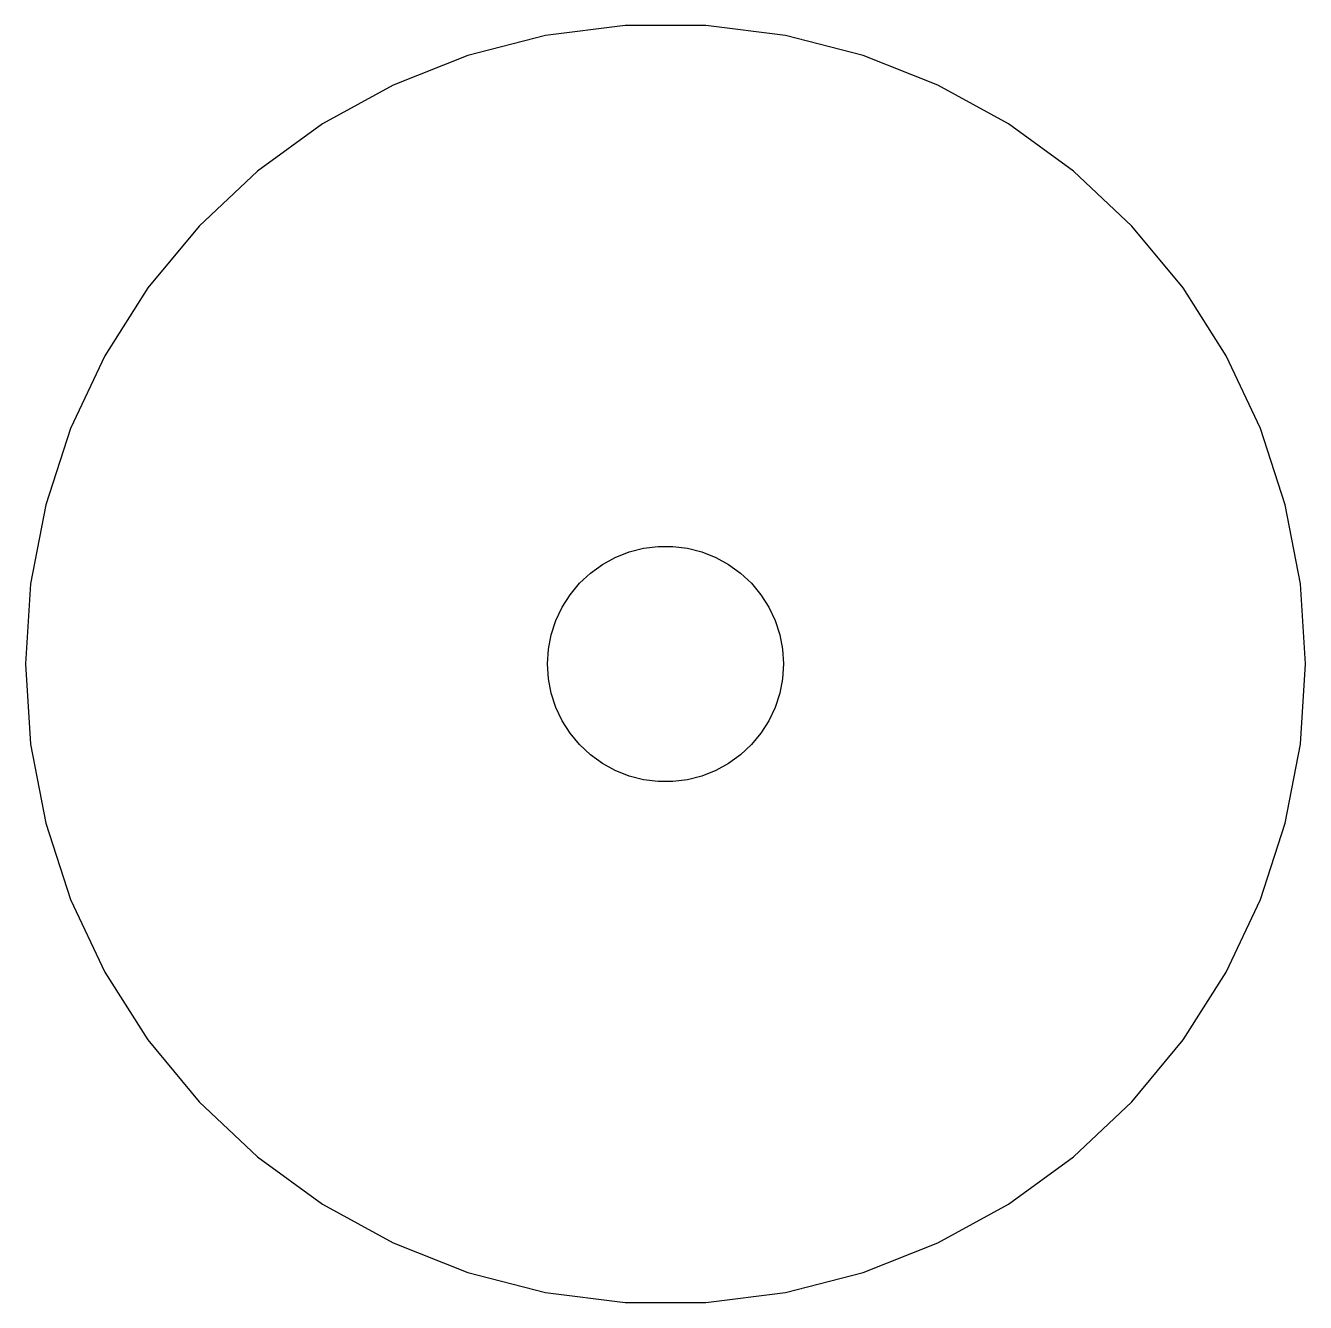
# Model space of a CAD drawing. Header units: metres. Extents: x -16 to 16, y 94 to 235.
# Drawn here: x -16.29 to 16.29, y 93.75 to 126.25 of the extents above.
import ezdxf

# ---------------------------------------------------------------- set-up
doc = ezdxf.new("R2010")
doc.units = ezdxf.units.M

msp = doc.modelspace()

# ---------------------------------------------------------------- linework, layer by layer
for p, q in [((-1.02264, 126.254), (-3.0518, 125.998)), ((1.02264, 126.254), (-1.02264, 126.254)), ((3.0518, 125.998), (1.02264, 126.254)), ((-3.0518, 125.998), (-5.03284, 125.489)), ((5.03284, 125.489), (3.0518, 125.998)), ((-5.03284, 125.489), (-6.93449, 124.737)), ((6.93449, 124.737), (5.03284, 125.489)), ((-6.93449, 124.737), (-8.72681, 123.751)), ((8.72681, 123.751), (6.93449, 124.737)), ((-8.72681, 123.751), (-10.3815, 122.549)), ((10.3815, 122.549), (8.72681, 123.751)), ((-10.3815, 122.549), (-11.8724, 121.149)), ((11.8724, 121.149), (10.3815, 122.549)), ((-11.8724, 121.149), (-13.1761, 119.573)), ((13.1761, 119.573), (11.8724, 121.149)), ((-13.1761, 119.573), (-14.2721, 117.846)), ((14.2721, 117.846), (13.1761, 119.573)), ((-14.2721, 117.846), (-15.1429, 115.995)), ((15.1429, 115.995), (14.2721, 117.846)), ((-15.1429, 115.995), (-15.7749, 114.05)), ((15.7749, 114.05), (15.1429, 115.995)), ((-15.7749, 114.05), (-16.1582, 112.041)), ((16.1582, 112.041), (15.7749, 114.05)), ((-1.60747, 112.533), (-1.27733, 112.714)), ((-1.27733, 112.714), (-0.927048, 112.853)), ((-0.927048, 112.853), (-0.562134, 112.947)), ((-0.562134, 112.947), (-0.18837, 112.994)), ((-0.18837, 112.994), (0.18837, 112.994)), ((0.18837, 112.994), (0.562134, 112.947)), ((0.562134, 112.947), (0.927048, 112.853)), ((0.927048, 112.853), (1.27733, 112.714)), ((1.27733, 112.714), (1.60747, 112.533)), ((-1.91226, 112.312), (-1.60747, 112.533)), ((1.60747, 112.533), (1.91226, 112.312)), ((-2.42705, 111.763), (-2.1869, 112.054)), ((-2.1869, 112.054), (-1.91226, 112.312)), ((1.91226, 112.312), (2.1869, 112.054)), ((2.1869, 112.054), (2.42705, 111.763)), ((-16.1582, 112.041), (-16.2866, 110)), ((-2.62891, 111.445), (-2.42705, 111.763)), ((2.42705, 111.763), (2.62891, 111.445)), ((16.2866, 110), (16.1582, 112.041)), ((-2.78932, 111.104), (-2.62891, 111.445)), ((2.62891, 111.445), (2.78932, 111.104)), ((-2.90575, 110.746), (-2.78932, 111.104)), ((2.78932, 111.104), (2.90575, 110.746)), ((-2.97633, 110.376), (-2.90575, 110.746)), ((2.90575, 110.746), (2.97633, 110.376)), ((-3, 110), (-2.97633, 110.376)), ((2.97633, 110.376), (3, 110)), ((-16.2866, 110), (-16.1582, 107.959)), ((-2.97633, 109.624), (-3, 110)), ((3, 110), (2.97633, 109.624)), ((16.1582, 107.959), (16.2866, 110)), ((-2.90575, 109.254), (-2.97633, 109.624)), ((2.97633, 109.624), (2.90575, 109.254)), ((-2.78932, 108.896), (-2.90575, 109.254)), ((2.90575, 109.254), (2.78932, 108.896)), ((-2.62891, 108.555), (-2.78932, 108.896)), ((2.78932, 108.896), (2.62891, 108.555)), ((-2.42705, 108.237), (-2.62891, 108.555)), ((2.62891, 108.555), (2.42705, 108.237)), ((-2.1869, 107.946), (-2.42705, 108.237)), ((2.42705, 108.237), (2.1869, 107.946)), ((-16.1582, 107.959), (-15.7749, 105.95)), ((-1.91226, 107.688), (-2.1869, 107.946)), ((2.1869, 107.946), (1.91226, 107.688)), ((15.7749, 105.95), (16.1582, 107.959)), ((-1.60747, 107.467), (-1.91226, 107.688)), ((1.91226, 107.688), (1.60747, 107.467)), ((-1.27733, 107.286), (-1.60747, 107.467)), ((-0.927048, 107.147), (-1.27733, 107.286)), ((1.27733, 107.286), (0.927048, 107.147)), ((1.60747, 107.467), (1.27733, 107.286)), ((-0.562134, 107.053), (-0.927048, 107.147)), ((-0.18837, 107.006), (-0.562134, 107.053)), ((0.18837, 107.006), (-0.18837, 107.006)), ((0.562134, 107.053), (0.18837, 107.006)), ((0.927048, 107.147), (0.562134, 107.053)), ((-15.7749, 105.95), (-15.1429, 104.005)), ((15.1429, 104.005), (15.7749, 105.95)), ((-15.1429, 104.005), (-14.2721, 102.154)), ((14.2721, 102.154), (15.1429, 104.005)), ((-14.2721, 102.154), (-13.1761, 100.427)), ((13.1761, 100.427), (14.2721, 102.154)), ((-13.1761, 100.427), (-11.8724, 98.851)), ((11.8724, 98.851), (13.1761, 100.427)), ((-11.8724, 98.851), (-10.3815, 97.4509)), ((10.3815, 97.4509), (11.8724, 98.851)), ((-10.3815, 97.4509), (-8.72681, 96.2487)), ((8.72681, 96.2487), (10.3815, 97.4509)), ((-8.72681, 96.2487), (-6.93449, 95.2634)), ((6.93449, 95.2634), (8.72681, 96.2487)), ((-6.93449, 95.2634), (-5.03284, 94.5105)), ((5.03284, 94.5105), (6.93449, 95.2634)), ((-5.03284, 94.5105), (-3.0518, 94.0019)), ((3.0518, 94.0019), (5.03284, 94.5105)), ((-3.0518, 94.0019), (-1.02264, 93.7455)), ((1.02264, 93.7455), (3.0518, 94.0019)), ((-1.02264, 93.7455), (1.02264, 93.7455))]:
    msp.add_line(p, q)

doc.saveas('drawing.dxf')
